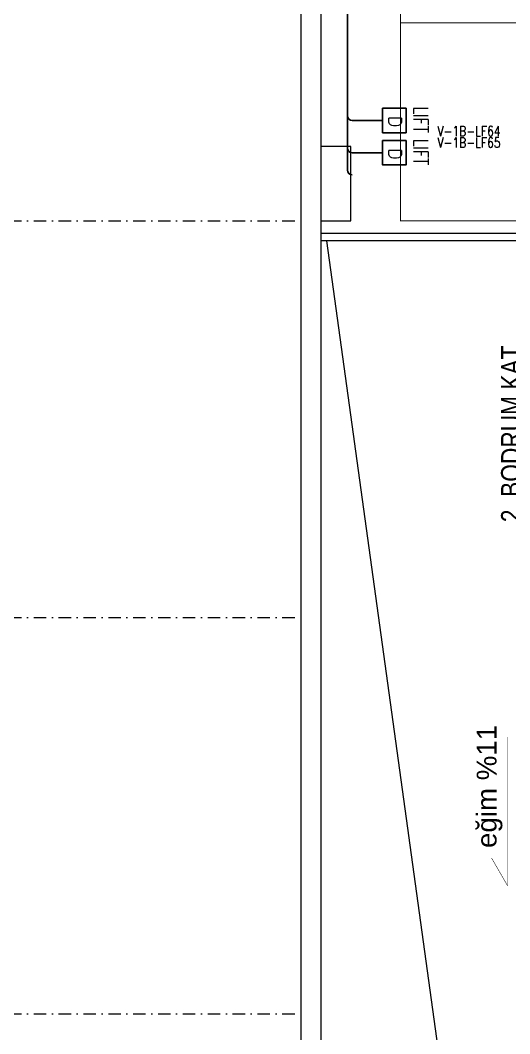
# Model space of a CAD drawing. Header units: metres. Extents: x -13621 to 152406, y -16073 to 22221.
# Drawn here: x 55434 to 56420, y 2400 to 4445 of the extents above; entities that cross this region are included whole.
import ezdxf
from ezdxf.enums import TextEntityAlignment as Align

# ---------------------------------------------------------------- set-up
doc = ezdxf.new("R2010")
doc.units = ezdxf.units.M
doc.header["$LTSCALE"] = 100
doc.header["$MEASUREMENT"] = 0
doc.linetypes.add('DASHDOT2', pattern=[0.5, 0.25, -0.125, 0, -0.125])
doc.linetypes.add('HIDDEN', pattern=[0.375, 0.25, -0.125])
doc.layers.get('0').update_dxf_attribs({"color": 9, "lineweight": 9})
for name, color, linetype, lineweight in [('00', 9, 'Continuous', 9), ('01', 9, 'Continuous', 9), ('05', 9, 'Continuous', 9), ('06D', 9, 'Continuous', 9), ('21', 9, 'Continuous', 9), ('24', 9, 'DASHDOT2', 9), ('Data  Tavan', 170, 'Continuous', 30), ('E-DATA LIFT PRIZI', 7, 'Continuous', 30), ('E-YAZI', 7, 'Continuous', 30)]:
    doc.layers.add(name, color=color, linetype=linetype, lineweight=lineweight)
doc.styles.add('Arial', font='arial.ttf', dxfattribs={"height": 2.5})
doc.styles.add('E-YAZI', font='txttw.shx')
doc.styles.add('MuuM_TEXT-ITALIC', font='ARIALNI.TTF')
doc.styles.add('MuuM_TEXT-STANDART', font='ARIALN.TTF')

# ---------------------------------------------------------------- blocks, each defined once
blk = doc.blocks.new('p-akslar_yeni')
at = {"layer": '24'}
for points in [[(-2190, -4535), (6415, -4535)], [(-2190, -5335), (6415, -5335)], [(-2190, -6135), (6415, -6135)]]:
    blk.add_lwpolyline(points, dxfattribs=at)
blk = doc.blocks.new('E-DATA LIFT PRIZI')
at = {"layer": 'E-DATA LIFT PRIZI', "color": 2}
blk.add_line((0, 0), (0, 42), dxfattribs=at)
blk.add_lwpolyline([(-24.6, 89.6), (24.6, 89.6), (24.6, 42), (-24.6, 42)], close=True, dxfattribs=at)
at = {"layer": 'E-DATA LIFT PRIZI', "color": 2, "style": 'E-YAZI', "width": 0.7}
blk.add_text('LIFT', height=30, dxfattribs=at).set_placement((-28, 104.2))
at = {"layer": 'E-DATA LIFT PRIZI', "color": 2, "style": 'E-YAZI'}
blk.add_text('D', height=25.6, dxfattribs=at).set_placement((-8.8, 54.6))
blk = doc.blocks.new('1.bod.mimari.elk')
at = {"layer": '01'}
blk.add_lwpolyline([(40, -8750), (0, -8750), (0, -2950), (40, -2950), (40, -8750), (40, -8750)], close=True, dxfattribs=at)
blk = doc.blocks.new('p-işyeri')
at = {"color": 0, "const_width": 2}
blk.add_lwpolyline([(200, 0), (200, 700), (-200, 700), (-200, 0)], close=True, dxfattribs=at)
blk = doc.blocks.new('0_slopearrow')
at = {"const_width": 0.05}
blk.add_lwpolyline([(11.21, 0), (-3.79, 0), (-1, 1.61)], dxfattribs=at)
at = {"style": 'Arial'}
blk.add_attdef('EGIM', text='', height=2, dxfattribs=at).set_placement((0, 0.5), align=Align.BOTTOM_LEFT)
at = {"style": 'MuuM_TEXT-ITALIC'}
blk.add_attdef('SLOPE', text='', height=2, dxfattribs=at).set_placement((0, -0.5), align=Align.TOP_LEFT)
blk = doc.blocks.new('p-birim')
blk.add_lwpolyline([(0, 0), (1, 0), (1, 1), (0, 1)], close=True)
blk = doc.blocks.new('1.bod.mimari1.elk')
at = {"layer": '00'}
for points in [[(860, -4615), (40, -4615)], [(860, -4630), (40, -4630)]]:
    blk.add_lwpolyline(points, dxfattribs=at)
at = {"layer": '06D'}
blk.add_lwpolyline([(51.02, -4630), (491.81, -7830), (851.02, -4630)], dxfattribs=at)
at = {"layer": '05', "xscale": 60.00000000000003, "yscale": 150}
blk.add_blockref('p-birim', (40, -4590), dxfattribs=at)
at = {"layer": '06D', "color": 89, "linetype": 'HIDDEN', "true_color": 0x2e4d23, "rotation": 90}
for p in [(900, -3990), (900, -4390)]:
    blk.add_blockref('p-işyeri', p, dxfattribs=at)
at = {"layer": '21'}
ref = blk.add_blockref('0_slopearrow', (415.91, -5855.18), dxfattribs=dict(at, xscale=20, yscale=20, zscale=20, rotation=90))
ref.add_attrib('EGIM', 'eğim %11', dxfattribs={"layer": '0', "height": 40, "rotation": 90, "style": 'Arial'}).set_placement((405.91, -5855.18), align=Align.BOTTOM_LEFT)
at = {"layer": '21', "insert": (403.05, -4841.33), "char_height": 40, "width": 1672.7261, "attachment_point": 3, "rotation": 90, "style": 'MuuM_TEXT-STANDART'}
blk.add_mtext('2. BODRUM KAT\\P(OTOPARK \\PBOYA Y.PARÇA)', dxfattribs=at)

msp = doc.modelspace()

# ---------------------------------------------------------------- linework, layer by layer
at = {"layer": 'Data  Tavan'}
for p, q in [((56093.2, 4546.4), (56093.2, 4252.8)), ((56093.2, 4255.4), (56093.2, 4187.6)), ((56122.1, 4242.8), (56103.2, 4242.8)), ((56093.2, 4197.7), (56093.2, 4142.8)), ((56122.1, 4177.6), (56103.2, 4177.6))]:
    msp.add_line(p, q, dxfattribs=at)
for centre in [(56103.2, 4252.8), (56103.2, 4187.6), (56103.2, 4142.8)]:
    msp.add_arc(centre, 10, 180, 270, dxfattribs=at)

# ---------------------------------------------------------------- block references
at = {"layer": '06D'}
for name in ['1.bod.mimari.elk', '1.bod.mimari1.elk']:
    msp.add_blockref(name, (56000, 8630), dxfattribs=at)
at = {"layer": '24'}
msp.add_blockref('p-akslar_yeni', (49585, 8575), dxfattribs=at)
at = {"layer": 'E-DATA LIFT PRIZI', "color": 1, "rotation": 270}
for p in [(56122.1, 4242.8), (56122.1, 4177.6)]:
    msp.add_blockref('E-DATA LIFT PRIZI', p, dxfattribs=at)

# ---------------------------------------------------------------- texts
at = {"layer": 'E-YAZI', "color": 6, "style": 'E-YAZI', "width": 0.8}
for s, p in [('V-1B-LF64', (56274.7, 4211.3)), ('V-1B-LF65', (56274.7, 4188.2))]:
    msp.add_text(s, height=20, dxfattribs=at).set_placement(p)

doc.saveas('drawing.dxf')
